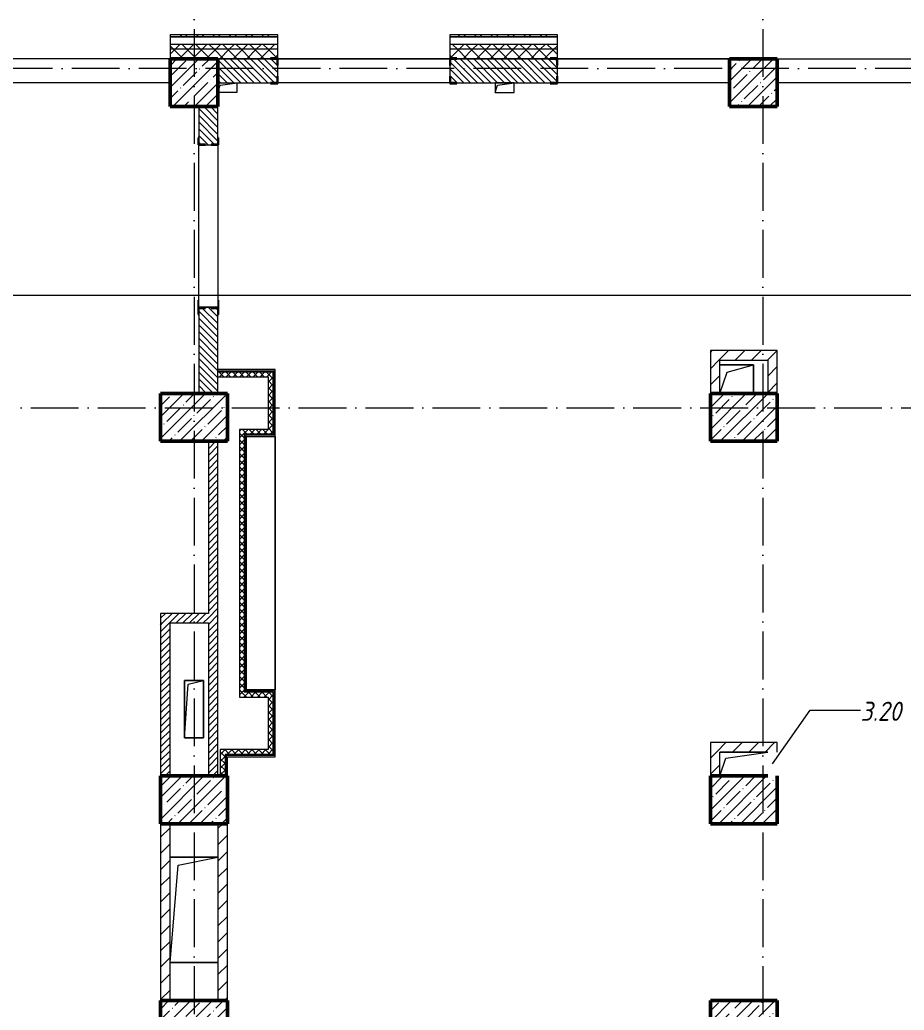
# Model space of a CAD drawing. Header units: millimetres. Extents: x -401725 to 250493, y 305116 to 802890.
# Drawn here: x 226013 to 235263, y 399273 to 409632 of the extents above; entities that cross this region are included whole.
import ezdxf

# ---------------------------------------------------------------- set-up
doc = ezdxf.new("R2010")
doc.units = ezdxf.units.MM
doc.linetypes.add('50_200_ШТРИХ_1Т_ш5_п1_п1_', pattern=[700, 500, -100, 0, -100])
for name, color, linetype, lineweight in [('A-FLOR-____-OTLN', 7, 'Continuous', 9), ('A-GENM-____-MCUT', 7, 'Continuous', 25), ('A-GENM-____-OTLN', 7, 'Continuous', 9), ('A-GENM-____-OTLN-1', 7, 'Continuous', 25), ('A-GLAZ-____-IDEN', 7, 'Continuous', 9), ('A-WALL-____-MCUT', 7, 'Continuous', 13), ('A-WALL-____-MCUT-1', 7, 'Continuous', 9), ('A-WALL-____-OTLN', 7, 'Continuous', 9), ('A-WALL-____-PATT-1', 7, 'Continuous', 9), ('A-WALL-FNSH-MCUT-1', 7, 'Continuous', 9), ('I-WALL-____-OTLN', 7, 'Continuous', 9), ('S-COLS-____-MCUT', 7, 'Continuous', 50), ('S-COLS-____-OTLN', 7, 'Continuous', 9), ('S-GRID-____-OTLN-1', 7, '50_200_ШТРИХ_1Т_ш5_п1_п1_', 9)]:
    doc.layers.add(name, color=color, linetype=linetype, lineweight=lineweight)
doc.layers.add('A-WALL-____-PATT-3', color=9, linetype='Continuous', lineweight=9, true_color=0x808080)
doc.layers.add('G-____-____-SYMB-1', color=9, linetype='Continuous', lineweight=9, true_color=0x808080)
doc.styles.add('ISOCPEUR_I_11', font='isocpeui.ttf', dxfattribs={"width": 0.9, "height": 200})
pattern_1 = [(45, (144685.44, 323542.24), (-70.71068, 70.71068), []), (135, (144685.44, 323542.24), (-70.71068, -70.71068), [])]
pattern_2 = [(135, (144685.44, 323542.244), (-35.35534, -35.35534), [])]
pattern_3 = [(45, (144685.44, 323542.244), (-35.35534, 35.35534), [])]
pattern_4 = [(45, (144685.44, 323542.24), (-84.85281, 84.85281), [])]
pattern_5 = [(45, (144685.44, 323542.244), (-35.35534, 35.35534), []), (135, (144685.44, 323542.244), (-35.35534, -35.35534), [])]

# ---------------------------------------------------------------- blocks, each defined once
blk = doc.blocks.new('BSC_Колонна _Прямоугольная - 500х500-V40-АР1_План отверстий 3 этажа в осях 1-64_Ю-ЯЯ')
at = {"layer": 'S-COLS-____-OTLN'}
h = blk.add_hatch(dxfattribs=at)
h.set_pattern_fill('FP_48', color=256, style=0, pattern_type=2)
h.set_pattern_definition([(45, (-89000, -85431.04), (-114.04925, 114.04925), []), (45, (-88885.95, -85431.04), (-114.04925, 114.04925), [201.613, -40.323, 3.353, -36.97])])
h.paths.add_polyline_path([(-250, -250), (250, -250), (250, 250), (-250, 250)], flags=0)
at = {"layer": 'S-COLS-____-MCUT'}
for p, q in [((250, 250), (-250, 250)), ((-250, 250), (-250, -250)), ((250, -250), (250, 250)), ((-250, -250), (250, -250))]:
    blk.add_line(p, q, dxfattribs=at)
blk = doc.blocks.new('BSC_Колонна _Прямоугольная - 500х500-V41-АР1_План отверстий 3 этажа в осях 1-64_Ю-ЯЯ')
at = {"layer": 'S-COLS-____-OTLN'}
h = blk.add_hatch(dxfattribs=at)
h.set_pattern_fill('FP_49', color=256, style=0, pattern_type=2)
h.set_pattern_definition([(45, (-83150, -85431.04), (-114.04925, 114.04925), []), (45, (-83035.95, -85431.04), (-114.04925, 114.04925), [201.613, -40.323, 3.353, -36.97])])
h.paths.add_polyline_path([(-250, -250), (250, -250), (250, 250), (-250, 250)], flags=0)
at = {"layer": 'S-COLS-____-MCUT'}
for p, q in [((250, 250), (-250, 250)), ((-250, 250), (-250, -250)), ((250, -250), (250, 250)), ((-250, -250), (250, -250))]:
    blk.add_line(p, q, dxfattribs=at)
blk = doc.blocks.new('BSC_Колонна _Прямоугольная - 500х700-V135-АР1_План отверстий 3 этажа в осях 1-64_Ю-ЯЯ')
at = {"layer": 'S-COLS-____-OTLN'}
h = blk.add_hatch(dxfattribs=at)
h.set_pattern_fill('FP_140', color=256, style=0, pattern_type=2)
h.set_pattern_definition([(315, (-75581.04, 83150), (114.04925, 114.04925), []), (315, (-75581.04, 83035.95), (114.04925, 114.04925), [201.613, -40.323, 3.353, -36.97])])
h.paths.add_polyline_path([(-250, 350), (-250, -350), (250, -350), (250, 350)], flags=0)
at = {"layer": 'S-COLS-____-MCUT'}
for p, q in [((250, 350), (-250, 350)), ((-250, 350), (-250, -350)), ((250, -350), (250, 350)), ((-250, -350), (250, -350))]:
    blk.add_line(p, q, dxfattribs=at)
blk = doc.blocks.new('BSC_Колонна _Прямоугольная - 500х700-V136-АР1_План отверстий 3 этажа в осях 1-64_Ю-ЯЯ')
at = {"layer": 'S-COLS-____-OTLN'}
h = blk.add_hatch(dxfattribs=at)
h.set_pattern_fill('FP_141', color=256, style=0, pattern_type=2)
h.set_pattern_definition([(315, (-75581.04, 88900), (114.04925, 114.04925), []), (315, (-75581.04, 88785.95), (114.04925, 114.04925), [201.613, -40.323, 3.353, -36.97])])
h.paths.add_polyline_path([(-250, -350), (250, -350), (250, 350), (-250, 350)], flags=0)
at = {"layer": 'S-COLS-____-MCUT'}
for p, q in [((250, 350), (-250, 350)), ((-250, 350), (-250, -350)), ((250, -350), (250, 350)), ((-250, -350), (250, -350))]:
    blk.add_line(p, q, dxfattribs=at)
blk = doc.blocks.new('BSC_Колонна _Прямоугольная - 500х700-V138-АР1_План отверстий 3 этажа в осях 1-64_Ю-ЯЯ')
at = {"layer": 'S-COLS-____-OTLN'}
h = blk.add_hatch(dxfattribs=at)
h.set_pattern_fill('FP_143', color=256, style=0, pattern_type=2)
h.set_pattern_definition([(315, (-77931.04, 83150), (114.04925, 114.04925), []), (315, (-77931.04, 83035.95), (114.04925, 114.04925), [201.613, -40.323, 3.353, -36.97])])
h.paths.add_polyline_path([(-250, 350), (-250, -350), (250, -350), (250, 350)], flags=0)
at = {"layer": 'S-COLS-____-MCUT'}
for p, q in [((250, 350), (-250, 350)), ((-250, 350), (-250, -350)), ((250, -350), (250, 350)), ((-250, -350), (250, -350))]:
    blk.add_line(p, q, dxfattribs=at)
blk = doc.blocks.new('BSC_Колонна _Прямоугольная - 500х700-V139-АР1_План отверстий 3 этажа в осях 1-64_Ю-ЯЯ')
at = {"layer": 'S-COLS-____-OTLN'}
h = blk.add_hatch(dxfattribs=at)
h.set_pattern_fill('FP_144', color=256, style=0, pattern_type=2)
h.set_pattern_definition([(315, (-77931.04, 88900), (114.04925, 114.04925), []), (315, (-77931.04, 88785.95), (114.04925, 114.04925), [201.613, -40.323, 3.353, -36.97])])
h.paths.add_polyline_path([(-250, -250), (-250, -350), (250, -350), (250, 350), (-250, 350)], flags=0)
at = {"layer": 'S-COLS-____-MCUT'}
for p, q in [((250, 350), (-250, 350)), ((-250, 350), (-250, -350)), ((250, -250), (250, 350)), ((-250, -350), (250, -350))]:
    blk.add_line(p, q, dxfattribs=at)
blk = doc.blocks.new('BSC_Колонна _Прямоугольная - 500х700-V141-АР1_План отверстий 3 этажа в осях 1-64_Ю-ЯЯ')
at = {"layer": 'S-COLS-____-OTLN'}
h = blk.add_hatch(dxfattribs=at)
h.set_pattern_fill('FP_146', color=256, style=0, pattern_type=2)
h.set_pattern_definition([(315, (-81931.04, 83150), (114.04925, 114.04925), []), (315, (-81931.04, 83035.95), (114.04925, 114.04925), [201.613, -40.323, 3.353, -36.97])])
h.paths.add_polyline_path([(-250, 350), (-250, -350), (250, -350), (250, 350)], flags=0)
at = {"layer": 'S-COLS-____-MCUT'}
for p, q in [((250, 350), (-250, 350)), ((-250, 350), (-250, -350)), ((250, -350), (250, 350)), ((-250, -350), (250, -350))]:
    blk.add_line(p, q, dxfattribs=at)
blk = doc.blocks.new('BSC_Колонна _Прямоугольная - 500х700-V142-АР1_План отверстий 3 этажа в осях 1-64_Ю-ЯЯ')
at = {"layer": 'S-COLS-____-OTLN'}
h = blk.add_hatch(dxfattribs=at)
h.set_pattern_fill('FP_147', color=256, style=0, pattern_type=2)
h.set_pattern_definition([(315, (-81931.04, 88900), (114.04925, 114.04925), []), (315, (-81931.04, 88785.95), (114.04925, 114.04925), [201.613, -40.323, 3.353, -36.97])])
h.paths.add_polyline_path([(-250, -350), (250, -350), (250, 350), (-250, 350)], flags=0)
at = {"layer": 'S-COLS-____-MCUT'}
for p, q in [((250, 350), (-250, 350)), ((-250, 350), (-250, -350)), ((250, -350), (250, 350)), ((-250, -350), (250, -350))]:
    blk.add_line(p, q, dxfattribs=at)
blk = doc.blocks.new('Фахверк_СКБ_Уголок - 250_2700-27497298-АР1_План отверстий 3 этажа в осях 1-64_Ю-ЯЯ')
at = {"layer": 'A-GENM-____-MCUT'}
for p, q in [((200, 181), (125, 181)), ((125, 181), (125, 106)), ((125, 106), (131, 106)), ((131, 106), (131, 175)), ((131, 175), (200, 175)), ((200, 175), (200, 181)), ((131, -6), (125, -6)), ((125, -6), (125, -81)), ((125, -81), (200, -81)), ((131, -75), (131, -6)), ((200, -75), (131, -75)), ((200, -81), (200, -75))]:
    blk.add_line(p, q, dxfattribs=at)
blk = doc.blocks.new('154_Стойка_СКБ_Уголок - СМ-2480_200-28346303-АР1_План отверстий 3 этажа в осях 1-64_Ю-ЯЯ')
at = {"layer": 'A-GENM-____-MCUT'}
for p, q in [((125, 156), (125, 81)), ((200, 156), (125, 156)), ((131, 81), (131, 150)), ((131, 150), (200, 150)), ((200, 150), (200, 156)), ((125, 81), (131, 81)), ((131, 19), (125, 19)), ((125, 19), (125, -56)), ((131, -50), (131, 19)), ((125, -56), (200, -56)), ((200, -50), (131, -50)), ((200, -56), (200, -50))]:
    blk.add_line(p, q, dxfattribs=at)
blk = doc.blocks.new('Стойка_Влож_Полоса боковая - Полоса-V164-АР1_План отверстий 3 этажа в осях 1-64_Ю-ЯЯ')
at = {"layer": 'A-GENM-____-OTLN'}
for p, q in [((-5, 60), (0, 60)), ((-5, -60), (-5, 60)), ((0, 31), (0, -31)), ((0, -60), (-5, -60))]:
    blk.add_line(p, q, dxfattribs=at)
blk = doc.blocks.new('Стойка_Влож_Уголок_Опорный - Уголок-28213941-АР1_План отверстий 3 этажа в осях 1-64_Ю-ЯЯ')
at = {"layer": 'A-GENM-____-OTLN'}
for p, q in [((-212, -6), (-212, 0)), ((0, 0), (0, -6)), ((-212, -75), (-212, -6)), ((-212, -6), (-206, -6)), ((-212, -75), (-206, -75)), ((-6, -6), (0, -6)), ((-6, -75), (0, -75)), ((0, -6), (0, -75))]:
    blk.add_line(p, q, dxfattribs=at)
blk = doc.blocks.new('Фахверк_СКБ_Уголок - 200_3960-28268576-АР1_План отверстий 3 этажа в осях 1-64_Ю-ЯЯ')
at = {"layer": 'A-GENM-____-MCUT'}
for p, q in [((200, 156), (125, 156)), ((125, 156), (125, 81)), ((131, 81), (131, 150)), ((131, 150), (200, 150)), ((200, 150), (200, 156)), ((125, 81), (131, 81)), ((131, 19), (125, 19)), ((125, 19), (125, -56)), ((131, -50), (131, 19)), ((125, -56), (200, -56)), ((200, -50), (131, -50)), ((200, -56), (200, -50))]:
    blk.add_line(p, q, dxfattribs=at)
blk = doc.blocks.new('AR_Отверстие прямоугольное _в плите_ - AR_Отверстие прямоугольное _в плите_-30459273-АР1_План отверстий 3 этажа в осях 1-64_Ю-ЯЯ')
at = {"layer": 'A-GENM-____-OTLN'}
for p, q in [((100, 300), (-100, 300)), ((-100, 300), (-100, -300)), ((-100, -300), (-60, 260)), ((-60, 260), (100, 300)), ((100, -300), (100, 300)), ((-100, -300), (100, -300))]:
    blk.add_line(p, q, dxfattribs=at)
blk = doc.blocks.new('AR_Отверстие прямоугольное _в плите_ - AR_Отверстие прямоугольное _в плите_-V175-АР1_План отверстий 3 этажа в осях 1-64_Ю-ЯЯ')
at = {"layer": 'A-GENM-____-OTLN'}
for p, q in [((-100, -50), (-75, 25)), ((-75, 25), (100, 50)), ((100, -50), (100, 50)), ((-100, -50), (100, -50))]:
    blk.add_line(p, q, dxfattribs=at)
blk = doc.blocks.new('AR_Отверстие прямоугольное _в плите_ - AR_Отверстие прямоугольное _в плите_-V182-АР1_План отверстий 3 этажа в осях 1-64_Ю-ЯЯ')
at = {"layer": 'A-GENM-____-OTLN'}
for p, q in [((100, 50), (-100, 50)), ((-100, 50), (-100, -50)), ((-100, -50), (-75, 25)), ((-75, 25), (100, 50)), ((100, -50), (100, 50)), ((-100, -50), (100, -50))]:
    blk.add_line(p, q, dxfattribs=at)
blk = doc.blocks.new('AR_Отверстие прямоугольное _в плите_ - AR_Отверстие прямоугольное _в плите_-30552577-АР1_План отверстий 3 этажа в осях 1-64_Ю-ЯЯ')
at = {"layer": 'A-GENM-____-OTLN'}
for p, q in [((175, 150), (-175, 150)), ((-100, 75), (175, 150)), ((175, -150), (175, 150)), ((-175, -150), (-100, 75))]:
    blk.add_line(p, q, dxfattribs=at)
blk = doc.blocks.new('AR_Отверстие прямоугольное _в плите_ - AR_Отверстие прямоугольное _в плите_-V193-АР1_План отверстий 3 этажа в осях 1-64_Ю-ЯЯ')
at = {"layer": 'A-GENM-____-OTLN'}
for p, q in [((250, 125), (-250, 125)), ((-188, 63), (250, 125)), ((-250, -125), (-188, 63))]:
    blk.add_line(p, q, dxfattribs=at)
blk = doc.blocks.new('AR_Отверстие прямоугольное _в плите_ - AR_Отверстие прямоугольное _в плите_-30552711-АР1_План отверстий 3 этажа в осях 1-64_Ю-ЯЯ')
at = {"layer": 'A-GENM-____-OTLN'}
for p, q in [((250, 550), (-250, 550)), ((-167, 467), (250, 550)), ((-250, -550), (-167, 467)), ((-250, -550), (250, -550))]:
    blk.add_line(p, q, dxfattribs=at)

msp = doc.modelspace()

# ---------------------------------------------------------------- hatches: boundary and pattern name
at = {"layer": 'A-WALL-____-PATT-1'}
h = msp.add_hatch(dxfattribs=at)
h.set_pattern_fill('FP_6', color=256, style=0, pattern_type=2)
h.set_pattern_definition([(45, (144685.44, 323542.24), (-85.53659, 85.53659), []), (45, (144742.46, 323542.24), (-85.53659, 85.53659), [])])
h.paths.add_polyline_path([(230510.4376, 409453.2863), (231635.4376, 409453.2863), (231635.4376, 409473.2863), (230510.4376, 409473.2863)], flags=0)
h.paths.add_polyline_path([(225091.0368, 409453.2863), (225785.4376, 409453.2863), (225785.4376, 409473.2863), (224735.4376, 409473.2863), (224735.4376, 409453.2863)], flags=0)
h.paths.add_polyline_path([(227742.2332, 409453.2863), (228710.4376, 409453.2863), (228710.4376, 409473.2863), (227585.4376, 409473.2863), (227585.4376, 409453.2863)], flags=0)
h.paths.add_polyline_path([(221735.4376, 409453.2863), (222935.4376, 409453.2863), (222935.4376, 409473.2863), (221735.4376, 409473.2863)], flags=0)
h.paths.add_polyline_path([(219420.4376, 409453.2863), (219935.4376, 409453.2863), (219935.4376, 409473.2863), (219420.4376, 409473.2863)], flags=0)
h = msp.add_hatch(dxfattribs=at)
h.set_pattern_fill('FP_4', color=256, style=0, pattern_type=2)
h.set_pattern_definition(pattern_1)
h.paths.add_polyline_path([(246165.4376, 409323.2863), (246165.4376, 409373.2863), (239185.4376, 409373.2863), (239185.4376, 409323.2863), (243649.4118, 409323.2863)], flags=0)
h.paths.add_polyline_path([(238185.4376, 409323.2863), (238185.4376, 409373.2863), (236435.4376, 409373.2863), (236435.4376, 409323.2863), (236579.5546, 409323.2863)], flags=0)
h.paths.add_polyline_path([(230510.4376, 409323.2863), (231635.4376, 409323.2863), (231635.4376, 409373.2863), (230510.4376, 409373.2863)], flags=0)
h.paths.add_polyline_path([(228710.4376, 409323.2863), (228710.4376, 409373.2863), (227585.4376, 409373.2863), (227585.4376, 409323.2863), (228625.9653, 409323.2863)], flags=0)
h.paths.add_polyline_path([(225091.0368, 409323.2863), (225785.4376, 409323.2863), (225785.4376, 409373.2863), (224735.4376, 409373.2863), (224735.4376, 409323.2863)], flags=0)
h.paths.add_polyline_path([(221735.4376, 409323.2863), (222935.4376, 409323.2863), (222935.4376, 409373.2863), (221735.4376, 409373.2863)], flags=0)
h.paths.add_polyline_path([(219935.4376, 409323.2863), (219935.4376, 409373.2863), (216385.4376, 409373.2863), (216385.4376, 409323.2863), (218904.9117, 409323.2863)], flags=0)
h.paths.add_polyline_path([(214585.4376, 409323.2863), (214585.4376, 409373.2863), (213385.4376, 409373.2863), (213385.4376, 409323.2863)], flags=0)
h.paths.add_polyline_path([(208585.4376, 409323.2863), (208585.4376, 409373.2863), (207335.4376, 409373.2863), (207335.4376, 409323.2863), (208300.126, 409323.2863)], flags=0)
h.paths.add_polyline_path([(210385.4376, 409323.2863), (211585.4376, 409323.2863), (211585.4376, 409373.2863), (210385.4376, 409373.2863)], flags=0)
h.paths.add_polyline_path([(202535.4376, 409323.2863), (202535.4376, 409373.2863), (201335.4376, 409373.2863), (201335.4376, 409323.2863)], flags=0)
h.paths.add_polyline_path([(205535.4376, 409323.2863), (205535.4376, 409373.2863), (204335.4376, 409373.2863), (204335.4376, 409323.2863), (204765.1974, 409323.2863)], flags=0)
h.paths.add_polyline_path([(199535.4376, 409323.2863), (199535.4376, 409373.2863), (198335.4376, 409373.2863), (198335.4376, 409323.2863)], flags=0)
h.paths.add_polyline_path([(196535.4376, 409323.2863), (196535.4376, 409373.2863), (194735.4376, 409373.2863), (194735.4376, 409323.2863)], flags=0)
h = msp.add_hatch(dxfattribs=at)
h.set_pattern_fill('FP_4', color=256, style=0, pattern_type=2)
h.set_pattern_definition(pattern_1)
h.paths.add_polyline_path([(246085.4376, 409223.2863), (246165.4376, 409223.2863), (246165.4376, 409323.2863), (239185.4376, 409323.2863), (239185.4376, 409223.2863), (246035.4376, 409223.2863)], flags=0)
h.paths.add_polyline_path([(238185.4376, 409223.2863), (238185.4376, 409323.2863), (236435.4376, 409323.2863), (236435.4376, 409229.2863), (236510.4376, 409229.2863), (236510.4376, 409223.2863), (237685.4376, 409223.2863)], flags=0)
h.paths.add_polyline_path([(228635.4376, 409223.2863), (228635.4376, 409229.2863), (228710.4376, 409229.2863), (228710.4376, 409323.2863), (227585.4376, 409323.2863), (227585.4376, 409223.2863), (228625.9653, 409223.2863)], flags=0)
h.paths.add_polyline_path([(231277.1618, 409223.2863), (231560.4376, 409223.2863), (231560.4376, 409229.2863), (231635.4376, 409229.2863), (231635.4376, 409323.2863), (230510.4376, 409323.2863), (230510.4376, 409229.2863), (230585.4376, 409229.2863), (230585.4376, 409223.2863)], flags=0)
h.paths.add_polyline_path([(225710.4376, 409223.2863), (225710.4376, 409229.2863), (225785.4376, 409229.2863), (225785.4376, 409323.2863), (224735.4376, 409323.2863), (224735.4376, 409229.2863), (224810.4376, 409229.2863), (224810.4376, 409223.2863), (225091.0368, 409223.2863)], flags=0)
h.paths.add_polyline_path([(222860.4376, 409223.2863), (222860.4376, 409229.2863), (222935.4376, 409229.2863), (222935.4376, 409323.2863), (221735.4376, 409323.2863), (221735.4376, 409229.2863), (221810.4376, 409229.2863), (221810.4376, 409223.2863), (222685.4376, 409223.2863)], flags=0)
h.paths.add_polyline_path([(219935.4376, 409223.2863), (219935.4376, 409323.2863), (216385.4376, 409323.2863), (216385.4376, 409229.2863), (216460.4376, 409229.2863), (216460.4376, 409223.2863), (219435.4376, 409223.2863)], flags=0)
h.paths.add_polyline_path([(213885.4376, 409223.2863), (214510.4376, 409223.2863), (214510.4376, 409229.2863), (214585.4376, 409229.2863), (214585.4376, 409323.2863), (213385.4376, 409323.2863), (213385.4376, 409223.2863)], flags=0)
h.paths.add_polyline_path([(207935.4376, 409223.2863), (208510.4376, 409223.2863), (208510.4376, 409229.2863), (208585.4376, 409229.2863), (208585.4376, 409323.2863), (207335.4376, 409323.2863), (207335.4376, 409229.2863), (207410.4376, 409229.2863), (207410.4376, 409223.2863), (207435.4376, 409223.2863)], flags=0)
h.paths.add_polyline_path([(210460.4376, 409223.2863), (211510.4376, 409223.2863), (211510.4376, 409229.2863), (211585.4376, 409229.2863), (211585.4376, 409323.2863), (210385.4376, 409323.2863), (210385.4376, 409229.2863), (210460.4376, 409229.2863)], flags=0)
h.paths.add_polyline_path([(204765.1974, 409223.2863), (205460.4376, 409223.2863), (205460.4376, 409229.2863), (205535.4376, 409229.2863), (205535.4376, 409323.2863), (204335.4376, 409323.2863), (204335.4376, 409229.2863), (204410.4376, 409229.2863), (204410.4376, 409223.2863)], flags=0)
h.paths.add_polyline_path([(202460.4376, 409223.2863), (202460.4376, 409229.2863), (202535.4376, 409229.2863), (202535.4376, 409323.2863), (201335.4376, 409323.2863), (201335.4376, 409229.2863), (201410.4376, 409229.2863), (201410.4376, 409223.2863), (201935.4376, 409223.2863)], flags=0)
h.paths.add_polyline_path([(198410.4376, 409223.2863), (199460.4376, 409223.2863), (199460.4376, 409229.2863), (199535.4376, 409229.2863), (199535.4376, 409323.2863), (198335.4376, 409323.2863), (198335.4376, 409229.2863), (198410.4376, 409229.2863)], flags=0)
h.paths.add_polyline_path([(196460.4376, 409223.2863), (196460.4376, 409229.2863), (196535.4376, 409229.2863), (196535.4376, 409323.2863), (194735.4376, 409323.2863), (194735.4376, 409223.2863), (195685.4376, 409223.2863)], flags=0)
h = msp.add_hatch(dxfattribs=at)
h.set_pattern_fill('FP_9', color=256, style=0, pattern_type=2)
h.set_pattern_definition(pattern_2)
h.paths.add_polyline_path([(231629.4376, 408973.2863), (231629.4376, 409042.2863), (231635.4376, 409042.2863), (231635.4376, 409154.2863), (231629.4376, 409154.2863), (231629.4376, 409223.2863), (230516.4376, 409223.2863), (230516.4376, 409154.2863), (230510.4376, 409154.2863), (230510.4376, 409042.2863), (230516.4376, 409042.2863), (230516.4376, 408973.2863), (231560.4376, 408973.2863)], flags=0)
h.paths.add_polyline_path([(228704.4376, 408973.2863), (228704.4376, 409042.2863), (228710.4376, 409042.2863), (228710.4376, 409154.2863), (228704.4376, 409154.2863), (228704.4376, 409223.2863), (228085.4376, 409223.2863), (228085.4376, 408973.2863), (228635.4376, 408973.2863)], flags=0)
h = msp.add_hatch(dxfattribs=at)
h.set_pattern_fill('FP_9', color=256, style=0, pattern_type=2)
h.set_pattern_definition(pattern_2)
h.paths.add_polyline_path([(228085.4376, 405723.2863), (228085.4376, 406617.2863), (228016.4376, 406617.2863), (228016.4376, 406623.2863), (227954.4376, 406623.2863), (227954.4376, 406617.2863), (227885.4376, 406617.2863), (227885.4376, 405723.2863)], flags=0)
h.paths.add_polyline_path([(228016.4376, 408323.2863), (228016.4376, 408329.2863), (228085.4376, 408329.2863), (228085.4376, 408723.2863), (227885.4376, 408723.2863), (227885.4376, 408329.2863), (227954.4376, 408329.2863), (227954.4376, 408323.2863)], flags=0)
h = msp.add_hatch(dxfattribs=at)
h.set_pattern_fill('FP_7', color=256, style=0, pattern_type=2)
h.set_pattern_definition(pattern_4)
h.paths.add_polyline_path([(233835.4376, 406073.2863), (233835.4376, 406173.2863), (233235.4376, 406173.2863), (233235.4376, 406073.2863), (233335.4376, 406073.2863)], flags=0)
h = msp.add_hatch(dxfattribs=at)
h.set_pattern_fill('FP_7', color=256, style=0, pattern_type=2)
h.set_pattern_definition(pattern_4)
h.paths.add_polyline_path([(233935.4376, 405723.2863), (233935.4376, 406173.2863), (233835.4376, 406173.2863), (233835.4376, 405723.2863)], flags=0)
h = msp.add_hatch(dxfattribs=at)
h.set_pattern_fill('FP_7', color=256, style=0, pattern_type=2)
h.set_pattern_definition(pattern_4)
h.paths.add_polyline_path([(233335.4376, 405723.2863), (233335.4376, 406073.2863), (233235.4376, 406073.2863), (233235.4376, 405723.2863)], flags=0)
h = msp.add_hatch(dxfattribs=at)
h.set_pattern_fill('FP_8', color=256, style=0, pattern_type=2)
h.set_pattern_definition(pattern_3)
h.paths.add_polyline_path([(228085.4376, 401723.2863), (228085.4376, 405223.2863), (227985.4376, 405223.2863), (227985.4376, 401723.2863)], flags=0)
h = msp.add_hatch(dxfattribs=at)
h.set_pattern_fill('FP_8', color=256, style=0, pattern_type=2)
h.set_pattern_definition(pattern_3)
h.paths.add_polyline_path([(227985.4376, 403323.2863), (227985.4376, 403423.2863), (227485.4376, 403423.2863), (227485.4376, 403323.2863), (227742.2332, 403323.2863)], flags=0)
h = msp.add_hatch(dxfattribs=at)
h.set_pattern_fill('FP_8', color=256, style=0, pattern_type=2)
h.set_pattern_definition(pattern_3)
h.paths.add_polyline_path([(227585.4376, 401723.2863), (227585.4376, 403323.2863), (227485.4376, 403323.2863), (227485.4376, 401723.2863)], flags=0)
h = msp.add_hatch(dxfattribs=at)
h.set_pattern_fill('FP_7', color=256, style=0, pattern_type=2)
h.set_pattern_definition(pattern_4)
h.paths.add_polyline_path([(233235.4376, 401973.2858), (233935.4376, 401973.2858), (233935.4376, 402073.2858), (233235.4376, 402073.2858)], flags=0)
h = msp.add_hatch(dxfattribs=at)
h.set_pattern_fill('FP_7', color=256, style=0, pattern_type=2)
h.set_pattern_definition(pattern_4)
h.paths.add_polyline_path([(233335.4376, 401723.2858), (233335.4376, 401973.2858), (233235.4376, 401973.2858), (233235.4376, 401723.2858)], flags=0)
h = msp.add_hatch(dxfattribs=at)
h.set_pattern_fill('FP_7', color=256, style=0, pattern_type=2)
h.set_pattern_definition(pattern_4)
h.paths.add_polyline_path([(227585.4376, 399373.2863), (227585.4376, 401223.2863), (227485.4376, 401223.2863), (227485.4376, 399373.2863)], flags=0)
h = msp.add_hatch(dxfattribs=at)
h.set_pattern_fill('FP_7', color=256, style=0, pattern_type=2)
h.set_pattern_definition(pattern_4)
h.paths.add_polyline_path([(228185.4376, 399373.2863), (228185.4376, 401223.2863), (228085.4376, 401223.2863), (228085.4376, 399373.2863)], flags=0)
at = {"layer": 'A-WALL-____-PATT-3'}
h = msp.add_hatch(dxfattribs=at)
h.set_pattern_fill('FP_10', color=256, style=0, pattern_type=2)
h.set_pattern_definition(pattern_5)
h.paths.add_polyline_path([(228085.4376, 405898.2863), (228610.4376, 405898.2863), (228610.4376, 405948.2863), (228085.4376, 405948.2863)], flags=0)
h = msp.add_hatch(dxfattribs=at)
h.set_pattern_fill('FP_10', color=256, style=0, pattern_type=2)
h.set_pattern_definition(pattern_5)
h.paths.add_polyline_path([(228610.4376, 398598.2863), (228660.4376, 398598.2863), (228660.4376, 399198.2863), (228610.4376, 399198.2863), (228610.4376, 399148.2863)], flags=0)
h.paths.add_polyline_path([(228610.4376, 401948.2863), (228660.4376, 401948.2863), (228660.4376, 402598.2863), (228610.4376, 402598.2863), (228610.4376, 401998.2863)], flags=0)
h.paths.add_polyline_path([(228610.4376, 405298.2863), (228660.4376, 405298.2863), (228660.4376, 405948.2863), (228610.4376, 405948.2863), (228610.4376, 405348.2863)], flags=0)
h = msp.add_hatch(dxfattribs=at)
h.set_pattern_fill('FP_10', color=256, style=0, pattern_type=2)
h.set_pattern_definition(pattern_5)
h.paths.add_polyline_path([(228360.4376, 402548.2863), (228360.4376, 405348.2863), (228310.4376, 405348.2863), (228310.4376, 402548.2863)], flags=0)
h = msp.add_hatch(dxfattribs=at)
h.set_pattern_fill('FP_10', color=256, style=0, pattern_type=2)
h.set_pattern_definition(pattern_5)
h.paths.add_polyline_path([(228372.9376, 405298.2863), (228610.4376, 405298.2863), (228610.4376, 405348.2863), (228360.4376, 405348.2863), (228360.4376, 405298.2863)], flags=0)
h = msp.add_hatch(dxfattribs=at)
h.set_pattern_fill('FP_10', color=256, style=0, pattern_type=2)
h.set_pattern_definition(pattern_5)
h.paths.add_polyline_path([(228385.4376, 402548.2863), (228610.4376, 402548.2863), (228610.4376, 402598.2863), (228360.4376, 402598.2863), (228360.4376, 402548.2863), (228372.9376, 402548.2863)], flags=0)
h = msp.add_hatch(dxfattribs=at)
h.set_pattern_fill('FP_10', color=256, style=0, pattern_type=2)
h.set_pattern_definition(pattern_5)
h.paths.add_polyline_path([(228610.4376, 401948.2863), (228610.4376, 401998.2863), (228110.4376, 401998.2863), (228110.4376, 401948.2863), (228160.4376, 401948.2863)], flags=0)
h = msp.add_hatch(dxfattribs=at)
h.set_pattern_fill('FP_10', color=256, style=0, pattern_type=2)
h.set_pattern_definition(pattern_5)
h.paths.add_polyline_path([(228110.4376, 401723.2863), (228160.4376, 401723.2863), (228160.4376, 401948.2863), (228110.4376, 401948.2863), (228110.4376, 401754.0036)], flags=0)

# ---------------------------------------------------------------- linework, layer by layer
at = {"layer": 'A-FLOR-____-OTLN'}
for p, q in [((233335.4376, 406022.9388), (233685.4376, 406022.9388)), ((233685.4376, 406022.9388), (233685.4376, 405723.2863)), ((228684.4376, 402623.2863), (228684.4376, 405273.2863)), ((227735.4376, 402722.9388), (227935.4376, 402722.9388)), ((227735.4376, 402122.9388), (227735.4376, 402722.9388)), ((227935.4376, 402722.9388), (227935.4376, 402122.9388)), ((227935.4376, 402122.9388), (227735.4376, 402122.9388)), ((233335.4376, 401972.9388), (233835.4376, 401972.9388)), ((227585.4376, 400873.2863), (228085.4376, 400873.2863)), ((228085.4376, 399773.2863), (227585.4376, 399773.2863))]:
    msp.add_line(p, q, dxfattribs=at)
at = {"layer": 'A-GLAZ-____-IDEN'}
for p, q in [((233885.4376, 401848.2858), (234280.0499, 402411.9595)), ((234280.0499, 402411.9595), (234805.6123, 402411.9595))]:
    msp.add_line(p, q, dxfattribs=at)
at = {"layer": 'A-WALL-____-MCUT'}
for p, q in [((228710.4376, 409453.2863), (227585.4376, 409453.2863)), ((227585.4376, 409453.2863), (227585.4376, 409223.2863)), ((228710.4376, 409229.2863), (228710.4376, 409453.2863)), ((231635.4376, 409453.2863), (230510.4376, 409453.2863)), ((230510.4376, 409453.2863), (230510.4376, 409229.2863)), ((231635.4376, 409229.2863), (231635.4376, 409453.2863)), ((228710.4376, 409042.2863), (228710.4376, 409154.2863)), ((230510.4376, 409154.2863), (230510.4376, 409042.2863)), ((231635.4376, 409042.2863), (231635.4376, 409154.2863)), ((228085.4376, 408973.2863), (228635.4376, 408973.2863)), ((230585.4376, 408973.2863), (231560.4376, 408973.2863)), ((227885.4376, 408723.2863), (227885.4376, 408398.2863)), ((228085.4376, 408398.2863), (228085.4376, 408723.2863)), ((227954.4376, 408323.2863), (228016.4376, 408323.2863)), ((227885.4376, 406548.2863), (227885.4376, 405723.2863)), ((228085.4376, 405723.2863), (228085.4376, 406548.2863)), ((228085.4376, 405948.2863), (228660.4376, 405948.2863)), ((228660.4376, 405948.2863), (228660.4376, 405298.2863)), ((228085.4376, 405898.2863), (228610.4376, 405898.2863)), ((228610.4376, 405898.2863), (228610.4376, 405348.2863)), ((228310.4376, 405348.2863), (228310.4376, 402548.2863)), ((228610.4376, 405348.2863), (228310.4376, 405348.2863)), ((228360.4376, 405298.2863), (228360.4376, 402598.2863)), ((228660.4376, 405298.2863), (228360.4376, 405298.2863)), ((228310.4376, 402548.2863), (228610.4376, 402548.2863)), ((228660.4376, 402598.2863), (228360.4376, 402598.2863)), ((228610.4376, 402548.2863), (228610.4376, 401998.2863)), ((228660.4376, 402598.2863), (228660.4376, 401948.2863)), ((228610.4376, 401998.2863), (228110.4376, 401998.2863)), ((228110.4376, 401998.2863), (228110.4376, 401723.2863)), ((228660.4376, 401948.2863), (228160.4376, 401948.2863)), ((228160.4376, 401948.2863), (228160.4376, 401723.2863))]:
    msp.add_line(p, q, dxfattribs=at)
at = {"layer": 'A-WALL-____-MCUT-1'}
for p, q in [((228710.4376, 409373.2863), (227585.4376, 409373.2863)), ((231635.4376, 409373.2863), (230510.4376, 409373.2863)), ((228710.4376, 409323.2863), (227585.4376, 409323.2863)), ((231635.4376, 409323.2863), (230510.4376, 409323.2863)), ((228085.4376, 409223.2863), (228635.4376, 409223.2863)), ((228635.4376, 409223.2863), (228085.4376, 409223.2863)), ((230585.4376, 409223.2863), (231560.4376, 409223.2863)), ((231560.4376, 409223.2863), (230585.4376, 409223.2863)), ((228085.4376, 405960.7863), (228672.9376, 405960.7863)), ((228672.9376, 405960.7863), (228672.9376, 405285.7863)), ((228372.9376, 405285.7863), (228372.9376, 402610.7863)), ((228672.9376, 405285.7863), (228372.9376, 405285.7863)), ((228672.9376, 402610.7863), (228372.9376, 402610.7863)), ((228672.9376, 402610.7863), (228672.9376, 401935.7863)), ((228672.9376, 401935.7863), (228172.9376, 401935.7863)), ((228172.9376, 401935.7863), (228172.9376, 401723.2863))]:
    msp.add_line(p, q, dxfattribs=at)
at = {"layer": 'A-WALL-____-OTLN'}
for p, q in [((227585.4376, 409223.2863), (225785.4376, 409223.2863)), ((230510.4376, 409223.2863), (228710.4376, 409223.2863)), ((228710.4376, 409223.2863), (230510.4376, 409223.2863)), ((233435.4376, 409223.2863), (231635.4376, 409223.2863)), ((231635.4376, 409223.2863), (233435.4376, 409223.2863)), ((233935.4376, 409223.2863), (236435.4376, 409223.2863)), ((227585.4376, 408973.2863), (225785.4376, 408973.2863)), ((230510.4376, 408973.2863), (228710.4376, 408973.2863)), ((233435.4376, 408973.2863), (231635.4376, 408973.2863)), ((236435.4376, 408973.2863), (233935.4376, 408973.2863))]:
    msp.add_line(p, q, dxfattribs=at)
at = {"layer": 'A-WALL-FNSH-MCUT-1'}
for p, q in [((228710.4376, 409473.2863), (227585.4376, 409473.2863)), ((227585.4376, 409473.2863), (227585.4376, 409453.2863)), ((228710.4376, 409453.2863), (228710.4376, 409473.2863)), ((231635.4376, 409473.2863), (230510.4376, 409473.2863)), ((230510.4376, 409473.2863), (230510.4376, 409453.2863)), ((231635.4376, 409453.2863), (231635.4376, 409473.2863)), ((227585.4376, 409453.2863), (228710.4376, 409453.2863)), ((230510.4376, 409453.2863), (231635.4376, 409453.2863)), ((233935.4376, 406173.2863), (233235.4376, 406173.2863)), ((233235.4376, 406173.2863), (233235.4376, 405723.2863)), ((233935.4376, 405723.2863), (233935.4376, 406173.2863)), ((233335.4376, 406073.2863), (233835.4376, 406073.2863)), ((233335.4376, 405723.2863), (233335.4376, 406073.2863)), ((233835.4376, 406073.2863), (233835.4376, 405723.2863)), ((228685.4376, 405973.2863), (228085.4376, 405973.2863)), ((228685.4376, 405273.2863), (228685.4376, 405973.2863)), ((227985.4376, 405223.2863), (227985.4376, 403423.2863)), ((228085.4376, 401723.2863), (228085.4376, 405223.2863)), ((228385.4376, 402623.2863), (228385.4376, 405273.2863)), ((228385.4376, 405273.2863), (228685.4376, 405273.2863)), ((227985.4376, 403423.2863), (227485.4376, 403423.2863)), ((227485.4376, 403423.2863), (227485.4376, 401723.2863)), ((227585.4376, 403323.2863), (227985.4376, 403323.2863)), ((227585.4376, 401723.2863), (227585.4376, 403323.2863)), ((227985.4376, 403323.2863), (227985.4376, 401723.2863)), ((228685.4376, 402623.2863), (228385.4376, 402623.2863)), ((228685.4376, 401923.2863), (228685.4376, 402623.2863)), ((233935.4376, 402073.2858), (233235.4376, 402073.2858)), ((233235.4376, 402073.2858), (233235.4376, 401723.2858)), ((233935.4376, 401973.2858), (233935.4376, 402073.2858)), ((228185.4376, 401923.2863), (228685.4376, 401923.2863)), ((228185.4376, 401723.2863), (228185.4376, 401923.2863)), ((233335.4376, 401973.2858), (233835.4376, 401973.2858)), ((233335.4376, 401723.2858), (233335.4376, 401973.2858)), ((227485.4376, 401223.2863), (227485.4376, 399373.2863)), ((227585.4376, 399373.2863), (227585.4376, 401223.2863)), ((228085.4376, 401223.2863), (228085.4376, 399373.2863)), ((228185.4376, 399373.2863), (228185.4376, 401223.2863))]:
    msp.add_line(p, q, dxfattribs=at)
at = {"layer": 'G-____-____-SYMB-1'}
msp.add_line((139958.3354, 406751.2969), (249153.4234, 406751.2969), dxfattribs=at)
at = {"layer": 'I-WALL-____-OTLN'}
for p, q in [((227885.4376, 406623.2863), (227885.4376, 408323.2863)), ((228085.4376, 408323.2863), (228085.4376, 406623.2863)), ((228685.4376, 405273.2863), (228685.4376, 402623.2863))]:
    msp.add_line(p, q, dxfattribs=at)
at = {"layer": 'S-GRID-____-OTLN-1'}
for p, q in [((227835.4376, 414435.0957), (227835.4376, 363523.2863)), ((233785.4376, 414435.0957), (233785.4376, 363523.2863)), ((248759.8442, 409123.2863), (140016.6674, 409123.2863)), ((140016.6674, 405573.2863), (248759.8442, 405573.2863))]:
    msp.add_line(p, q, dxfattribs=at)

# ---------------------------------------------------------------- block references
at = {"layer": 'A-GENM-____-OTLN'}
for name, p in [('AR_Отверстие прямоугольное _в плите_ - AR_Отверстие прямоугольное _в плите_-V175-АР1_План отверстий 3 этажа в осях 1-64_Ю-ЯЯ', (228185.4376, 408923.2863)), ('AR_Отверстие прямоугольное _в плите_ - AR_Отверстие прямоугольное _в плите_-V182-АР1_План отверстий 3 этажа в осях 1-64_Ю-ЯЯ', (231085.3771, 408922.9388)), ('AR_Отверстие прямоугольное _в плите_ - AR_Отверстие прямоугольное _в плите_-30552577-АР1_План отверстий 3 этажа в осях 1-64_Ю-ЯЯ', (233510.4376, 405872.9388)), ('AR_Отверстие прямоугольное _в плите_ - AR_Отверстие прямоугольное _в плите_-30459273-АР1_План отверстий 3 этажа в осях 1-64_Ю-ЯЯ', (227835.4376, 402422.9388)), ('AR_Отверстие прямоугольное _в плите_ - AR_Отверстие прямоугольное _в плите_-V193-АР1_План отверстий 3 этажа в осях 1-64_Ю-ЯЯ', (233585.4376, 401847.9388)), ('AR_Отверстие прямоугольное _в плите_ - AR_Отверстие прямоугольное _в плите_-30552711-АР1_План отверстий 3 этажа в осях 1-64_Ю-ЯЯ', (227835.4376, 400323.2863))]:
    msp.add_blockref(name, p, dxfattribs=at)
for name, p, rotation in [('Стойка_Влож_Уголок_Опорный - Уголок-28213941-АР1_План отверстий 3 этажа в осях 1-64_Ю-ЯЯ', (227879.4376, 406623.2863), 180), ('Стойка_Влож_Полоса боковая - Полоса-V164-АР1_План отверстий 3 этажа в осях 1-64_Ю-ЯЯ', (227985.4376, 406623.2863), 269.9999999999999)]:
    msp.add_blockref(name, p, dxfattribs=dict(at, rotation=rotation))
at = {"layer": 'A-GENM-____-OTLN-1'}
for name, p, rotation in [('Фахверк_СКБ_Уголок - 250_2700-27497298-АР1_План отверстий 3 этажа в осях 1-64_Ю-ЯЯ', (228835.4376, 409148.2863), 180), ('Фахверк_СКБ_Уголок - 250_2700-27497298-АР1_План отверстий 3 этажа в осях 1-64_Ю-ЯЯ', (231760.4376, 409148.2863), 180), ('Фахверк_СКБ_Уголок - 200_3960-28268576-АР1_План отверстий 3 этажа в осях 1-64_Ю-ЯЯ', (228035.4376, 408198.2863), 89.9999999999999), ('154_Стойка_СКБ_Уголок - СМ-2480_200-28346303-АР1_План отверстий 3 этажа в осях 1-64_Ю-ЯЯ', (227935.4376, 406748.2863), 269.9999999999999)]:
    msp.add_blockref(name, p, dxfattribs=dict(at, rotation=rotation))
msp.add_blockref('Фахверк_СКБ_Уголок - 250_2700-27497298-АР1_План отверстий 3 этажа в осях 1-64_Ю-ЯЯ', (230385.4376, 409048.2863), dxfattribs=at)
at = {"layer": 'S-COLS-____-OTLN'}
for name, p in [('BSC_Колонна _Прямоугольная - 500х500-V41-АР1_План отверстий 3 этажа в осях 1-64_Ю-ЯЯ', (227835.4376, 408973.2863)), ('BSC_Колонна _Прямоугольная - 500х500-V40-АР1_План отверстий 3 этажа в осях 1-64_Ю-ЯЯ', (233685.4376, 408973.2863))]:
    msp.add_blockref(name, p, dxfattribs=at)
at = {"layer": 'S-COLS-____-OTLN', "rotation": 89.9999999999999}
for name, p in [('BSC_Колонна _Прямоугольная - 500х700-V141-АР1_План отверстий 3 этажа в осях 1-64_Ю-ЯЯ', (227835.4376, 405473.2863)), ('BSC_Колонна _Прямоугольная - 500х700-V142-АР1_План отверстий 3 этажа в осях 1-64_Ю-ЯЯ', (233585.4376, 405473.2863)), ('BSC_Колонна _Прямоугольная - 500х700-V138-АР1_План отверстий 3 этажа в осях 1-64_Ю-ЯЯ', (227835.4376, 401473.2863)), ('BSC_Колонна _Прямоугольная - 500х700-V139-АР1_План отверстий 3 этажа в осях 1-64_Ю-ЯЯ', (233585.4376, 401473.2858)), ('BSC_Колонна _Прямоугольная - 500х700-V135-АР1_План отверстий 3 этажа в осях 1-64_Ю-ЯЯ', (227835.4376, 399123.2863)), ('BSC_Колонна _Прямоугольная - 500х700-V136-АР1_План отверстий 3 этажа в осях 1-64_Ю-ЯЯ', (233585.4376, 399123.2863))]:
    msp.add_blockref(name, p, dxfattribs=at)

# ---------------------------------------------------------------- texts
at = {"layer": 'A-GLAZ-____-IDEN', "insert": (234805.6123, 402499.5741), "char_height": 200, "width": 548.35425, "attachment_point": 1, "style": 'ISOCPEUR_I_11'}
msp.add_mtext('3.20', dxfattribs=at)

doc.saveas('drawing.dxf')
